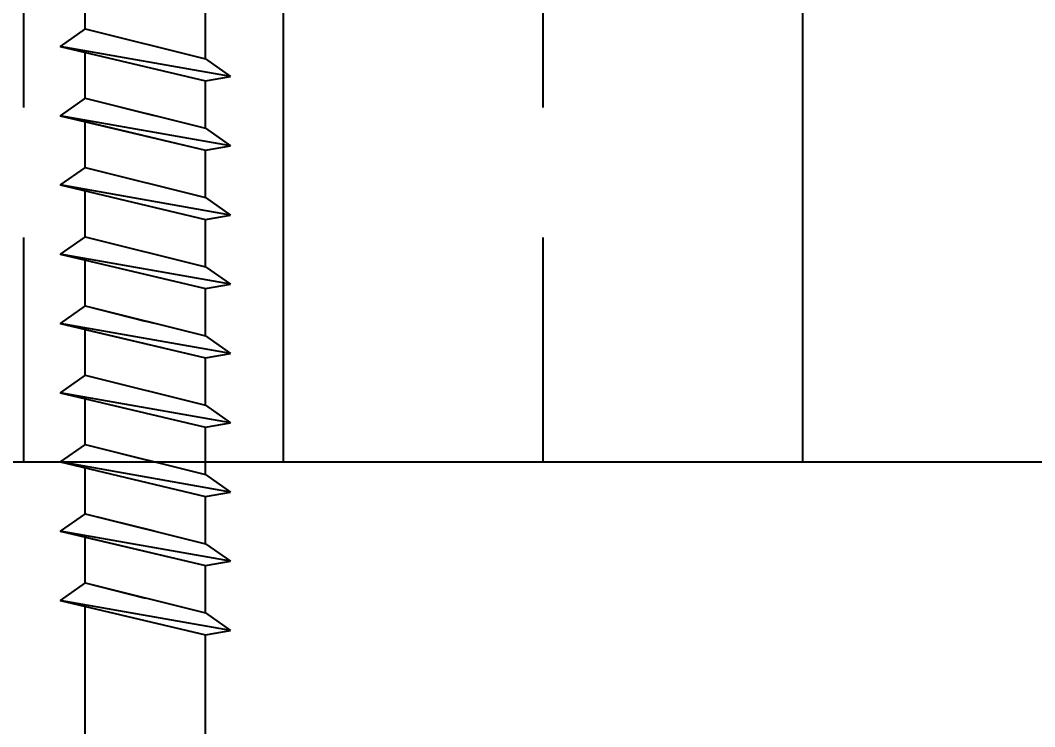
# Model space of a CAD drawing. Header units: inches. Extents: x -2661 to 42767, y -1222 to 9099.
# Drawn here: x -668.631 to -667.165, y 3475.794 to 3476.814 of the extents above; entities that cross this region are included whole.
import ezdxf
from ezdxf import colors
from ezdxf.entities.mleader import LeaderData, LeaderLine
from ezdxf.math import Vec2, Vec3

# ---------------------------------------------------------------- set-up
doc = ezdxf.new("R2010")
doc.units = ezdxf.units.IN
doc.header["$LTSCALE"] = 12
doc.header["$MEASUREMENT"] = 0
doc.layers.get('0').update_dxf_attribs({"linetype": 'CONTINUOUS'})
for name, color, linetype in [('S-ANNO-NOTE', 4, 'CONTINUOUS'), ('S-FASTENERS', 2, 'CONTINUOUS'), ('S-SIMPSON', 2, 'CONTINUOUS'), ('S-WOOD', 3, 'CONTINUOUS')]:
    doc.layers.add(name, color=color, linetype=linetype)
doc.styles.add('Arial', font='arial.ttf', dxfattribs={"width": 0.85})

# ---------------------------------------------------------------- blocks, each defined once
blk = doc.blocks.new('*U1284')
blk.add_lwpolyline([(1.5, -5.5), (0, -5.5), (0, 0), (1.5, 0)], close=True)
blk = doc.blocks.new('*U1147')
at = {"layer": 'S-WOOD'}
h = blk.add_hatch(dxfattribs=at)
h.set_pattern_fill('ANSI33', color=1, scale=3, angle=45, style=0)
h.set_pattern_definition([(90, (3.75, -8.375), (-0.75, 1e-16), []), (90, (4.125, -8), (-0.75, 1e-16), [0.375, -0.1875])])
h.paths.add_polyline_path([(5.25, -11.875), (0, -11.875), (0, 0), (5.25, 0)])
blk.add_lwpolyline([(5.25, -11.875), (0, -11.875), (0, 0), (5.25, 0)], close=True)
at = {"color": 4}
blk.add_lwpolyline([(0, 0), (5.25, 0), (5.25, -11.875), (0, -11.875)], close=True, dxfattribs=at)
blk = doc.blocks.new('SDS.25X6-f')
at = {"layer": 'S-SIMPSON'}
for p, q in [((-0.087, -0.536), (-0.087, -2.7912)), ((0.087, -0.5316), (0.087, -2.75)), ((0.087, -0.5316), (0.087, -2.75)), ((-0.087, -0.5749), (-0.087, -2.7912)), ((0.087, -2.6816), (0.087, -2.75)), ((0.087, -2.6816), (0.087, -2.75)), ((0.087, -2.6816), (0.087, -2.75)), ((0.087, -2.6816), (0.087, -2.75)), ((0.087, -2.6816), (0.087, -2.75)), ((0.087, -2.6816), (0.087, -2.75)), ((-0.087, -2.7249), (-0.087, -2.7912)), ((-0.087, -2.7249), (-0.087, -2.7912)), ((-0.087, -2.7249), (-0.087, -2.7912)), ((-0.087, -2.7249), (-0.087, -2.7912)), ((-0.087, -2.7249), (-0.087, -2.7912)), ((-0.087, -2.7249), (-0.087, -2.7912)), ((-0.087, -2.7249), (-0.087, -2.7912)), ((-0.087, -2.7249), (-0.087, -2.7912))]:
    blk.add_line(p, q, dxfattribs=at)
at = {"layer": 'S-SIMPSON', "color": 1}
for p, q in [((-0.123, -2.7997), (0.087, -2.75)), ((-0.123, -2.7997), (0.087, -2.75)), ((-0.123, -2.7997), (0.087, -2.75)), ((-0.123, -2.7997), (0.087, -2.75)), ((0.087, -2.75), (0.123, -2.7563)), ((0.087, -2.75), (0.123, -2.7563)), ((0.087, -2.75), (0.123, -2.7563)), ((0.087, -2.75), (0.123, -2.7563)), ((0.123, -2.7563), (-0.123, -2.7997)), ((0.123, -2.7563), (-0.123, -2.7997)), ((0.123, -2.7563), (-0.123, -2.7997)), ((0.123, -2.7563), (-0.123, -2.7997)), ((0.087, -2.7816), (0.123, -2.7563)), ((0.087, -2.7816), (0.123, -2.7563)), ((0.087, -2.7816), (0.123, -2.7563)), ((0.087, -2.7816), (0.123, -2.7563)), ((-0.087, -2.8249), (0.087, -2.7816)), ((-0.087, -2.8249), (0.087, -2.7816)), ((-0.087, -2.8249), (0.087, -2.7816)), ((-0.087, -2.8249), (0.087, -2.7816)), ((0.087, -2.7816), (0.087, -2.85)), ((0.087, -2.7816), (0.087, -2.85)), ((0.087, -2.7816), (0.087, -2.85)), ((0.087, -2.7816), (0.087, -2.85)), ((0.087, -2.7816), (0.087, -2.85)), ((0.087, -2.7816), (0.087, -2.85)), ((0.087, -2.7816), (0.087, -2.85)), ((0.087, -2.7816), (0.087, -2.85)), ((0.087, -2.7816), (0.087, -2.85)), ((0.087, -2.7816), (0.087, -2.85)), ((0.087, -2.7816), (0.087, -2.85)), ((0.087, -2.7816), (0.087, -2.85)), ((0.087, -2.7816), (0.087, -2.85)), ((0.087, -2.7816), (0.087, -2.85)), ((-0.087, -2.8249), (-0.123, -2.7997)), ((-0.087, -2.8249), (-0.123, -2.7997)), ((-0.087, -2.8249), (-0.123, -2.7997)), ((-0.087, -2.8249), (-0.123, -2.7997)), ((-0.087, -2.8249), (-0.123, -2.7997)), ((-0.087, -2.8249), (0, -2.8032)), ((-0.087, -2.8249), (-0.087, -2.8912)), ((-0.087, -2.8249), (-0.087, -2.8912)), ((-0.087, -2.8249), (-0.087, -2.8912)), ((-0.087, -2.8249), (-0.087, -2.8912)), ((-0.087, -2.8249), (-0.087, -2.8912)), ((-0.087, -2.8249), (-0.087, -2.8912)), ((-0.087, -2.8249), (-0.087, -2.8912)), ((-0.087, -2.8249), (-0.087, -2.8912)), ((-0.087, -2.8249), (-0.087, -2.8912)), ((-0.087, -2.8249), (-0.087, -2.8912)), ((-0.087, -2.8249), (-0.087, -2.8912)), ((-0.087, -2.8249), (-0.087, -2.8912)), ((-0.087, -2.8249), (-0.087, -2.8912)), ((-0.087, -2.8249), (-0.087, -2.8912)), ((-0.087, -2.8249), (-0.087, -2.8912)), ((-0.087, -2.8249), (-0.087, -2.8912)), ((-0.123, -2.8997), (0.087, -2.85)), ((-0.123, -2.8997), (0.087, -2.85)), ((-0.123, -2.8997), (0.087, -2.85)), ((-0.123, -2.8997), (0.087, -2.85)), ((-0.123, -2.8997), (0.087, -2.85)), ((-0.123, -2.8997), (0.087, -2.85)), ((-0.123, -2.8997), (0.087, -2.85)), ((-0.123, -2.8997), (0.087, -2.85)), ((0.123, -2.8563), (-0.123, -2.8997)), ((0.123, -2.8563), (-0.123, -2.8997)), ((0.123, -2.8563), (-0.123, -2.8997)), ((0.123, -2.8563), (-0.123, -2.8997)), ((0.123, -2.8563), (-0.123, -2.8997)), ((0.123, -2.8563), (-0.123, -2.8997)), ((0.123, -2.8563), (-0.123, -2.8997)), ((0.123, -2.8563), (-0.123, -2.8997)), ((0.123, -2.8563), (-0.123, -2.8997)), ((-0.087, -2.8912), (0.087, -2.85)), ((0.087, -2.85), (0.123, -2.8563)), ((0.087, -2.85), (0.123, -2.8563)), ((0.087, -2.85), (0.123, -2.8563)), ((0.087, -2.85), (0.123, -2.8563)), ((0.087, -2.85), (0.123, -2.8563)), ((0.087, -2.85), (0.123, -2.8563)), ((0.087, -2.85), (0.123, -2.8563)), ((0.087, -2.85), (0.123, -2.8563)), ((0.087, -2.85), (0.123, -2.8563)), ((0.087, -2.8816), (0.123, -2.8563)), ((0.087, -2.8816), (0.123, -2.8563)), ((0.087, -2.8816), (0.123, -2.8563)), ((0.087, -2.8816), (0.123, -2.8563)), ((0.087, -2.8816), (0.123, -2.8563)), ((0.087, -2.8816), (0.123, -2.8563)), ((0.087, -2.8816), (0.123, -2.8563)), ((0.087, -2.8816), (0.123, -2.8563)), ((0.087, -2.8816), (0.123, -2.8563)), ((-0.087, -2.9249), (0.087, -2.8816)), ((-0.087, -2.9249), (0.087, -2.8816)), ((-0.087, -2.9249), (0.087, -2.8816)), ((-0.087, -2.9249), (0.087, -2.8816)), ((-0.087, -2.9249), (0.087, -2.8816)), ((-0.087, -2.9249), (0.087, -2.8816)), ((-0.087, -2.9249), (0.087, -2.8816)), ((-0.087, -2.9249), (0.087, -2.8816)), ((-0.087, -2.9249), (0.087, -2.8816)), ((0.087, -2.8816), (0.087, -2.95)), ((0.087, -2.8816), (0.087, -2.95)), ((0.087, -2.8816), (0.087, -2.95)), ((0.087, -2.8816), (0.087, -2.95)), ((0.087, -2.8816), (0.087, -2.95)), ((0.087, -2.8816), (0.087, -2.95)), ((0.087, -2.8816), (0.087, -2.95)), ((0.087, -2.8816), (0.087, -2.95)), ((0.087, -2.8816), (0.087, -2.95)), ((0.087, -2.8816), (0.087, -2.95)), ((0.087, -2.8816), (0.087, -2.95)), ((0.087, -2.8816), (0.087, -2.95)), ((0.087, -2.8816), (0.087, -2.95)), ((0.087, -2.8816), (0.087, -2.95)), ((0.087, -2.8816), (0.087, -2.95)), ((0.087, -2.8816), (0.087, -2.95)), ((0.087, -2.8816), (0.087, -2.95)), ((0.087, -2.8816), (0.087, -2.95)), ((0.087, -2.8816), (0.087, -2.95)), ((0.087, -2.8816), (0.087, -2.95)), ((0.087, -2.8816), (0.087, -2.95)), ((-0.087, -2.9249), (-0.123, -2.8997)), ((-0.087, -2.9249), (-0.123, -2.8997)), ((-0.087, -2.9249), (-0.123, -2.8997)), ((-0.087, -2.9249), (-0.123, -2.8997)), ((-0.087, -2.9249), (-0.123, -2.8997)), ((-0.087, -2.9249), (-0.123, -2.8997)), ((-0.087, -2.9249), (-0.123, -2.8997)), ((-0.087, -2.9249), (-0.123, -2.8997)), ((-0.087, -2.9249), (-0.123, -2.8997)), ((-0.087, -2.9249), (-0.123, -2.8997)), ((-0.087, -2.9249), (-0.123, -2.8997)), ((-0.087, -2.9249), (-0.123, -2.8997)), ((-0.087, -2.9249), (-0.123, -2.8997)), ((-0.087, -2.9249), (0.013, -2.9)), ((-0.087, -2.9249), (0.013, -2.9)), ((-0.087, -2.9249), (0.013, -2.9)), ((-0.087, -2.9249), (0, -2.9032)), ((-0.087, -2.9249), (-0.087, -2.9912)), ((-0.087, -2.9249), (-0.087, -2.9912)), ((-0.087, -2.9249), (-0.087, -2.9912)), ((-0.087, -2.9249), (-0.087, -2.9912)), ((-0.087, -2.9249), (-0.087, -2.9912)), ((-0.087, -2.9249), (-0.087, -2.9912)), ((-0.087, -2.9249), (-0.087, -2.9912)), ((-0.087, -2.9249), (-0.087, -2.9912)), ((-0.087, -2.9249), (-0.087, -2.9912)), ((-0.087, -2.9249), (-0.087, -2.9912)), ((-0.087, -2.9249), (-0.087, -2.9912)), ((-0.087, -2.9249), (-0.087, -2.9912)), ((-0.087, -2.9249), (-0.087, -2.9912)), ((-0.087, -2.9249), (-0.087, -2.9912)), ((-0.087, -2.9249), (-0.087, -2.9912)), ((-0.087, -2.9249), (-0.087, -2.9912)), ((-0.087, -2.9249), (-0.087, -2.9912)), ((-0.087, -2.9249), (-0.087, -2.9912)), ((-0.087, -2.9249), (-0.087, -2.9912)), ((-0.087, -2.9249), (-0.087, -2.9912)), ((-0.087, -2.9249), (-0.087, -2.9912)), ((-0.123, -2.9997), (0.087, -2.95)), ((-0.123, -2.9997), (0.087, -2.95)), ((-0.123, -2.9997), (0.087, -2.95)), ((-0.123, -2.9997), (0.087, -2.95)), ((-0.123, -2.9997), (0.087, -2.95)), ((-0.123, -2.9997), (0.087, -2.95)), ((-0.123, -2.9997), (0.087, -2.95)), ((-0.123, -2.9997), (0.087, -2.95)), ((-0.123, -2.9997), (0.087, -2.95)), ((-0.123, -2.9997), (0.087, -2.95)), ((-0.123, -2.9997), (0.087, -2.95)), ((-0.123, -2.9997), (0.087, -2.95)), ((0.123, -2.9563), (-0.123, -2.9997)), ((0.123, -2.9563), (-0.123, -2.9997)), ((0.123, -2.9563), (-0.123, -2.9997)), ((0.123, -2.9563), (-0.123, -2.9997)), ((0.123, -2.9563), (-0.123, -2.9997)), ((0.123, -2.9563), (-0.123, -2.9997)), ((0.123, -2.9563), (-0.123, -2.9997)), ((0.123, -2.9563), (-0.123, -2.9997)), ((0.123, -2.9563), (-0.123, -2.9997)), ((0.123, -2.9563), (-0.123, -2.9997)), ((0.123, -2.9563), (-0.123, -2.9997)), ((0.123, -2.9563), (-0.123, -2.9997)), ((0.087, -2.95), (0.123, -2.9563)), ((0.087, -2.95), (0.123, -2.9563)), ((0.087, -2.95), (0.123, -2.9563)), ((0.087, -2.95), (0.123, -2.9563)), ((0.087, -2.95), (0.123, -2.9563)), ((0.087, -2.95), (0.123, -2.9563)), ((0.087, -2.95), (0.123, -2.9563)), ((0.087, -2.95), (0.123, -2.9563)), ((0.087, -2.95), (0.123, -2.9563)), ((0.087, -2.95), (0.123, -2.9563)), ((0.087, -2.95), (0.123, -2.9563)), ((0.087, -2.95), (0.123, -2.9563)), ((0.087, -2.9816), (0.123, -2.9563)), ((0.087, -2.9816), (0.123, -2.9563)), ((0.087, -2.9816), (0.123, -2.9563)), ((0.087, -2.9816), (0.123, -2.9563)), ((0.087, -2.9816), (0.123, -2.9563)), ((0.087, -2.9816), (0.123, -2.9563)), ((0.087, -2.9816), (0.123, -2.9563)), ((0.087, -2.9816), (0.123, -2.9563)), ((0.087, -2.9816), (0.123, -2.9563)), ((0.087, -2.9816), (0.123, -2.9563)), ((0.087, -2.9816), (0.123, -2.9563)), ((0.087, -2.9816), (0.123, -2.9563)), ((-0.087, -3.0249), (0.087, -2.9816)), ((-0.087, -3.0249), (0.087, -2.9816)), ((-0.087, -3.0249), (0.087, -2.9816)), ((-0.087, -3.0249), (0.087, -2.9816)), ((-0.087, -3.0249), (0.087, -2.9816)), ((-0.087, -3.0249), (0.087, -2.9816)), ((-0.087, -3.0249), (0.087, -2.9816)), ((-0.087, -3.0249), (0.087, -2.9816)), ((-0.087, -3.0249), (0.087, -2.9816)), ((-0.087, -3.0249), (0.087, -2.9816)), ((-0.087, -3.0249), (0.087, -2.9816)), ((-0.087, -3.0249), (0.087, -2.9816)), ((0.087, -2.9816), (0.087, -3.05)), ((0.087, -2.9816), (0.087, -3.05)), ((0.087, -2.9816), (0.087, -3.05)), ((0.087, -2.9816), (0.087, -3.05)), ((0.087, -2.9816), (0.087, -3.05)), ((0.087, -2.9816), (0.087, -3.05)), ((0.087, -2.9816), (0.087, -3.05)), ((0.087, -2.9816), (0.087, -3.05)), ((0.087, -2.9816), (0.087, -3.05)), ((0.087, -2.9816), (0.087, -3.05)), ((0.087, -2.9816), (0.087, -3.05)), ((0.087, -2.9816), (0.087, -3.05)), ((0.087, -2.9816), (0.087, -3.05)), ((0.087, -2.9816), (0.087, -3.05)), ((0.087, -2.9816), (0.087, -3.05)), ((0.087, -2.9816), (0.087, -3.05)), ((0.087, -2.9816), (0.087, -3.05)), ((0.087, -2.9816), (0.087, -3.05)), ((0.087, -2.9816), (0.087, -3.05)), ((0.087, -2.9816), (0.087, -3.05)), ((0.087, -2.9816), (0.087, -3.05)), ((0.087, -2.9816), (0.087, -3.05)), ((0.087, -2.9816), (0.087, -3.05)), ((0.087, -2.9816), (0.087, -3.05)), ((0.087, -2.9816), (0.087, -3.05)), ((-0.087, -3.0249), (-0.123, -2.9997)), ((-0.087, -3.0249), (-0.123, -2.9997)), ((-0.087, -3.0249), (-0.123, -2.9997)), ((-0.087, -3.0249), (-0.123, -2.9997)), ((-0.087, -3.0249), (-0.123, -2.9997)), ((-0.087, -3.0249), (-0.123, -2.9997)), ((-0.087, -3.0249), (-0.123, -2.9997)), ((-0.087, -3.0249), (-0.123, -2.9997)), ((-0.087, -3.0249), (-0.123, -2.9997)), ((-0.087, -3.0249), (-0.123, -2.9997)), ((-0.087, -3.0249), (-0.123, -2.9997)), ((-0.087, -3.0249), (-0.123, -2.9997)), ((-0.087, -3.0249), (-0.123, -2.9997)), ((-0.087, -3.0249), (-0.123, -2.9997)), ((-0.087, -3.0249), (-0.123, -2.9997)), ((-0.087, -3.0249), (0.013, -3)), ((-0.087, -3.0249), (0.013, -3)), ((-0.087, -3.0249), (0.013, -3)), ((-0.087, -3.0249), (-0.087, -3.0912)), ((-0.087, -3.0249), (-0.087, -3.0912)), ((-0.087, -3.0249), (-0.087, -3.0912)), ((-0.087, -3.0249), (-0.087, -3.0912)), ((-0.087, -3.0249), (-0.087, -3.0912)), ((-0.087, -3.0249), (-0.087, -3.0912)), ((-0.087, -3.0249), (-0.087, -3.0912)), ((-0.087, -3.0249), (-0.087, -3.0912)), ((-0.087, -3.0249), (-0.087, -3.0912)), ((-0.087, -3.0249), (-0.087, -3.0912)), ((-0.087, -3.0249), (-0.087, -3.0912)), ((-0.087, -3.0249), (-0.087, -3.0912)), ((-0.087, -3.0249), (-0.087, -3.0912)), ((-0.087, -3.0249), (-0.087, -3.0912)), ((-0.087, -3.0249), (-0.087, -3.0912)), ((-0.087, -3.0249), (-0.087, -3.0912)), ((-0.087, -3.0249), (-0.087, -3.0912)), ((-0.087, -3.0249), (-0.087, -3.0912)), ((-0.087, -3.0249), (-0.087, -3.0912)), ((-0.087, -3.0249), (-0.087, -3.0912)), ((-0.087, -3.0249), (-0.087, -3.0912)), ((-0.087, -3.0249), (-0.087, -3.0912)), ((-0.087, -3.0249), (-0.087, -3.0912)), ((-0.087, -3.0249), (-0.087, -3.0912)), ((-0.087, -3.0249), (-0.087, -3.0912)), ((-0.123, -3.0997), (0.087, -3.05)), ((-0.123, -3.0997), (0.087, -3.05)), ((-0.123, -3.0997), (0.087, -3.05)), ((-0.123, -3.0997), (0.087, -3.05)), ((-0.123, -3.0997), (0.087, -3.05)), ((-0.123, -3.0997), (0.087, -3.05)), ((-0.123, -3.0997), (0.087, -3.05)), ((-0.123, -3.0997), (0.087, -3.05)), ((-0.123, -3.0997), (0.087, -3.05)), ((-0.123, -3.0997), (0.087, -3.05)), ((-0.123, -3.0997), (0.087, -3.05)), ((-0.123, -3.0997), (0.087, -3.05)), ((-0.123, -3.0997), (0.087, -3.05)), ((-0.123, -3.0997), (0.087, -3.05)), ((-0.123, -3.0997), (0.087, -3.05)), ((-0.123, -3.0997), (0.087, -3.05)), ((-0.123, -3.0997), (0.087, -3.05)), ((-0.123, -3.0997), (0.087, -3.05)), ((-0.123, -3.0997), (0.087, -3.05)), ((0.123, -3.0563), (-0.123, -3.0997)), ((0.123, -3.0563), (-0.123, -3.0997)), ((0.123, -3.0563), (-0.123, -3.0997)), ((0.123, -3.0563), (-0.123, -3.0997)), ((0.123, -3.0563), (-0.123, -3.0997)), ((0.123, -3.0563), (-0.123, -3.0997)), ((0.123, -3.0563), (-0.123, -3.0997)), ((0.123, -3.0563), (-0.123, -3.0997)), ((0.123, -3.0563), (-0.123, -3.0997)), ((0.123, -3.0563), (-0.123, -3.0997)), ((0.123, -3.0563), (-0.123, -3.0997)), ((0.123, -3.0563), (-0.123, -3.0997)), ((0.123, -3.0563), (-0.123, -3.0997)), ((0.123, -3.0563), (-0.123, -3.0997)), ((0.123, -3.0563), (-0.123, -3.0997)), ((0.123, -3.0563), (-0.123, -3.0997)), ((0.123, -3.0563), (-0.123, -3.0997)), ((0.123, -3.0563), (-0.123, -3.0997)), ((0.123, -3.0563), (-0.123, -3.0997)), ((0.087, -3.05), (0.123, -3.0563)), ((0.087, -3.05), (0.123, -3.0563)), ((0.087, -3.05), (0.123, -3.0563)), ((0.087, -3.05), (0.123, -3.0563)), ((0.087, -3.05), (0.123, -3.0563)), ((0.087, -3.05), (0.123, -3.0563)), ((0.087, -3.05), (0.123, -3.0563)), ((0.087, -3.05), (0.123, -3.0563)), ((0.087, -3.05), (0.123, -3.0563)), ((0.087, -3.05), (0.123, -3.0563)), ((0.087, -3.05), (0.123, -3.0563)), ((0.087, -3.05), (0.123, -3.0563)), ((0.087, -3.05), (0.123, -3.0563)), ((0.087, -3.05), (0.123, -3.0563)), ((0.087, -3.05), (0.123, -3.0563)), ((0.087, -3.05), (0.123, -3.0563)), ((0.087, -3.05), (0.123, -3.0563)), ((0.087, -3.05), (0.123, -3.0563)), ((0.087, -3.05), (0.123, -3.0563)), ((0.087, -3.0816), (0.123, -3.0563)), ((0.087, -3.0816), (0.123, -3.0563)), ((0.087, -3.0816), (0.123, -3.0563)), ((0.087, -3.0816), (0.123, -3.0563)), ((0.087, -3.0816), (0.123, -3.0563)), ((0.087, -3.0816), (0.123, -3.0563)), ((0.087, -3.0816), (0.123, -3.0563)), ((0.087, -3.0816), (0.123, -3.0563)), ((0.087, -3.0816), (0.123, -3.0563)), ((0.087, -3.0816), (0.123, -3.0563)), ((0.087, -3.0816), (0.123, -3.0563)), ((0.087, -3.0816), (0.123, -3.0563)), ((0.087, -3.0816), (0.123, -3.0563)), ((0.087, -3.0816), (0.123, -3.0563)), ((0.087, -3.0816), (0.123, -3.0563)), ((0.087, -3.0816), (0.123, -3.0563)), ((0.087, -3.0816), (0.123, -3.0563)), ((0.087, -3.0816), (0.123, -3.0563)), ((0.087, -3.0816), (0.123, -3.0563)), ((-0.087, -3.1249), (0.087, -3.0816)), ((-0.087, -3.1249), (0.087, -3.0816)), ((-0.087, -3.1249), (0.087, -3.0816)), ((-0.087, -3.1249), (0.087, -3.0816)), ((-0.087, -3.1249), (0.087, -3.0816)), ((-0.087, -3.1249), (0.087, -3.0816)), ((-0.087, -3.1249), (0.087, -3.0816)), ((-0.087, -3.1249), (0.087, -3.0816)), ((-0.087, -3.1249), (0.087, -3.0816)), ((-0.087, -3.1249), (0.087, -3.0816)), ((-0.087, -3.1249), (0.087, -3.0816)), ((-0.087, -3.1249), (0.087, -3.0816)), ((-0.087, -3.1249), (0.087, -3.0816)), ((-0.087, -3.1249), (0.087, -3.0816)), ((-0.087, -3.1249), (0.087, -3.0816)), ((-0.087, -3.1249), (0.087, -3.0816)), ((-0.087, -3.1249), (0.087, -3.0816)), ((-0.087, -3.1249), (0.087, -3.0816)), ((-0.087, -3.1249), (0.087, -3.0816)), ((0.087, -3.0816), (0.087, -3.15)), ((0.087, -3.0816), (0.087, -3.15)), ((0.087, -3.0816), (0.087, -3.15)), ((0.087, -3.0816), (0.087, -3.15)), ((0.087, -3.0816), (0.087, -3.15)), ((0.087, -3.0816), (0.087, -3.15)), ((0.087, -3.0816), (0.087, -3.15)), ((0.087, -3.0816), (0.087, -3.15)), ((0.087, -3.0816), (0.087, -3.15)), ((0.087, -3.0816), (0.087, -3.15)), ((0.087, -3.0816), (0.087, -3.15)), ((0.087, -3.0816), (0.087, -3.15)), ((-0.087, -3.1249), (-0.123, -3.0997)), ((-0.087, -3.1249), (-0.123, -3.0997)), ((-0.087, -3.1249), (-0.123, -3.0997)), ((-0.087, -3.1249), (-0.123, -3.0997)), ((-0.087, -3.1249), (-0.123, -3.0997)), ((-0.087, -3.1249), (-0.123, -3.0997)), ((-0.087, -3.1249), (-0.123, -3.0997)), ((-0.087, -3.1249), (-0.123, -3.0997)), ((-0.087, -3.1249), (-0.123, -3.0997)), ((-0.087, -3.1249), (-0.123, -3.0997)), ((-0.087, -3.1249), (-0.123, -3.0997)), ((-0.087, -3.1249), (-0.123, -3.0997)), ((-0.087, -3.1249), (-0.123, -3.0997)), ((-0.087, -3.1249), (-0.123, -3.0997)), ((-0.087, -3.1249), (-0.123, -3.0997)), ((-0.087, -3.1249), (-0.123, -3.0997)), ((-0.087, -3.1249), (-0.123, -3.0997)), ((-0.087, -3.1249), (-0.123, -3.0997)), ((-0.087, -3.1249), (-0.123, -3.0997)), ((-0.087, -3.1249), (-0.123, -3.0997)), ((-0.087, -3.1249), (-0.123, -3.0997)), ((-0.087, -3.1249), (-0.123, -3.0997)), ((-0.087, -3.1249), (-0.123, -3.0997)), ((-0.087, -3.1249), (0, -3.1032)), ((-0.087, -3.1249), (0, -3.1032)), ((-0.087, -3.1249), (0, -3.1032)), ((-0.087, -3.1249), (0, -3.1032)), ((-0.087, -3.1249), (-0.087, -3.1912)), ((-0.087, -3.1249), (-0.087, -3.1912)), ((-0.087, -3.1249), (-0.087, -3.1912)), ((-0.087, -3.1249), (-0.087, -3.1912)), ((-0.087, -3.1249), (-0.087, -3.1912)), ((-0.087, -3.1249), (-0.087, -3.1912)), ((-0.087, -3.1249), (-0.087, -3.1912)), ((-0.087, -3.1249), (-0.087, -3.1912)), ((-0.087, -3.1249), (-0.087, -3.1912)), ((-0.087, -3.1249), (-0.087, -3.1912)), ((-0.087, -3.1249), (-0.087, -3.1912)), ((-0.087, -3.1249), (-0.087, -3.1912)), ((-0.087, -3.1249), (-0.087, -3.1912)), ((-0.087, -3.1249), (-0.087, -3.1912)), ((-0.123, -3.1997), (0.087, -3.15)), ((-0.123, -3.1997), (0.087, -3.15)), ((-0.123, -3.1997), (0.087, -3.15)), ((-0.123, -3.1997), (0.087, -3.15)), ((-0.123, -3.1997), (0.087, -3.15)), ((-0.123, -3.1997), (0.087, -3.15)), ((-0.123, -3.1997), (0.087, -3.15)), ((-0.123, -3.1997), (0.087, -3.15)), ((-0.087, -3.1912), (0.087, -3.15)), ((0.087, -3.15), (0.123, -3.1563)), ((0.087, -3.15), (0.123, -3.1563)), ((0.087, -3.15), (0.123, -3.1563)), ((0.087, -3.15), (0.123, -3.1563)), ((0.087, -3.15), (0.123, -3.1563)), ((0.087, -3.15), (0.123, -3.1563)), ((0.087, -3.15), (0.123, -3.1563)), ((0.087, -3.15), (0.123, -3.1563)), ((0.087, -3.15), (0.123, -3.1563)), ((0.123, -3.1563), (-0.123, -3.1997)), ((0.123, -3.1563), (-0.123, -3.1997)), ((0.123, -3.1563), (-0.123, -3.1997)), ((0.123, -3.1563), (-0.123, -3.1997)), ((0.123, -3.1563), (-0.123, -3.1997)), ((0.123, -3.1563), (-0.123, -3.1997)), ((0.123, -3.1563), (-0.123, -3.1997)), ((0.123, -3.1563), (-0.123, -3.1997)), ((0.123, -3.1563), (-0.123, -3.1997)), ((0.087, -3.1816), (0.123, -3.1563)), ((0.087, -3.1816), (0.123, -3.1563)), ((0.087, -3.1816), (0.123, -3.1563)), ((0.087, -3.1816), (0.123, -3.1563)), ((0.087, -3.1816), (0.123, -3.1563)), ((0.087, -3.1816), (0.123, -3.1563)), ((0.087, -3.1816), (0.123, -3.1563)), ((0.087, -3.1816), (0.123, -3.1563)), ((0.087, -3.1816), (0.123, -3.1563)), ((-0.087, -3.2249), (0.087, -3.1816)), ((-0.087, -3.2249), (0.087, -3.1816)), ((-0.087, -3.2249), (0.087, -3.1816)), ((-0.087, -3.2249), (0.087, -3.1816)), ((-0.087, -3.2249), (0.087, -3.1816)), ((-0.087, -3.2249), (0.087, -3.1816)), ((-0.087, -3.2249), (0.087, -3.1816)), ((-0.087, -3.2249), (0.087, -3.1816)), ((-0.087, -3.2249), (0.087, -3.1816)), ((0.087, -3.1816), (0.087, -3.25)), ((0.087, -3.1816), (0.087, -3.25)), ((0.087, -3.1816), (0.087, -3.25)), ((0.087, -3.1816), (0.087, -3.25)), ((0.087, -3.1816), (0.087, -3.25)), ((0.087, -3.1816), (0.087, -3.25)), ((0.087, -3.1816), (0.087, -3.25)), ((0.087, -3.1816), (0.087, -3.25)), ((0.087, -3.1816), (0.087, -3.25)), ((0.087, -3.1816), (0.087, -3.25)), ((0.087, -3.1816), (0.087, -3.25)), ((0.087, -3.1816), (0.087, -3.25)), ((0.087, -3.1816), (0.087, -3.25)), ((0.087, -3.1816), (0.087, -3.25)), ((0.087, -3.1816), (0.087, -3.25)), ((0.087, -3.1816), (0.087, -3.25)), ((0.087, -3.1816), (0.087, -3.25)), ((-0.087, -3.2249), (-0.123, -3.1997)), ((-0.087, -3.2249), (-0.123, -3.1997)), ((-0.087, -3.2249), (-0.123, -3.1997)), ((-0.087, -3.2249), (-0.123, -3.1997)), ((-0.087, -3.2249), (-0.123, -3.1997)), ((-0.087, -3.2249), (-0.123, -3.1997)), ((-0.087, -3.2249), (-0.123, -3.1997)), ((-0.087, -3.2249), (-0.123, -3.1997)), ((-0.087, -3.2249), (-0.123, -3.1997)), ((-0.087, -3.2249), (-0.123, -3.1997)), ((-0.087, -3.2249), (-0.123, -3.1997)), ((-0.087, -3.2249), (-0.123, -3.1997)), ((-0.087, -3.2249), (-0.123, -3.1997)), ((-0.087, -3.2249), (0.013, -3.2)), ((-0.087, -3.2249), (0.013, -3.2)), ((-0.087, -3.2249), (0.013, -3.2)), ((-0.087, -3.2249), (0, -3.2032)), ((-0.087, -3.2249), (-0.087, -3.2912)), ((-0.087, -3.2249), (-0.087, -3.2912)), ((-0.087, -3.2249), (-0.087, -3.2912)), ((-0.087, -3.2249), (-0.087, -3.2912)), ((-0.087, -3.2249), (-0.087, -3.2912)), ((-0.087, -3.2249), (-0.087, -3.2912)), ((-0.087, -3.2249), (-0.087, -3.2912)), ((-0.087, -3.2249), (-0.087, -3.2912)), ((-0.087, -3.2249), (-0.087, -3.2912)), ((-0.087, -3.2249), (-0.087, -3.2912)), ((-0.087, -3.2249), (-0.087, -3.2912)), ((-0.087, -3.2249), (-0.087, -3.2912)), ((-0.087, -3.2249), (-0.087, -3.2912)), ((-0.087, -3.2249), (-0.087, -3.2912)), ((-0.087, -3.2249), (-0.087, -3.2912)), ((-0.087, -3.2249), (-0.087, -3.2912)), ((-0.123, -3.2997), (0.087, -3.25)), ((-0.123, -3.2997), (0.087, -3.25)), ((-0.123, -3.2997), (0.087, -3.25)), ((-0.123, -3.2997), (0.087, -3.25)), ((-0.123, -3.2997), (0.087, -3.25)), ((-0.123, -3.2997), (0.087, -3.25)), ((-0.123, -3.2997), (0.087, -3.25)), ((-0.123, -3.2997), (0.087, -3.25)), ((-0.123, -3.2997), (0.087, -3.25)), ((-0.123, -3.2997), (0.087, -3.25)), ((-0.123, -3.2997), (0.087, -3.25)), ((-0.123, -3.2997), (0.087, -3.25)), ((0.087, -3.25), (0.123, -3.2563)), ((0.087, -3.25), (0.123, -3.2563)), ((0.087, -3.25), (0.123, -3.2563)), ((0.087, -3.25), (0.123, -3.2563)), ((0.087, -3.25), (0.123, -3.2563)), ((0.087, -3.25), (0.123, -3.2563)), ((0.087, -3.25), (0.123, -3.2563)), ((0.087, -3.25), (0.123, -3.2563)), ((0.087, -3.25), (0.123, -3.2563)), ((0.087, -3.25), (0.123, -3.2563)), ((0.087, -3.25), (0.123, -3.2563)), ((0.087, -3.25), (0.123, -3.2563)), ((0.123, -3.2563), (-0.123, -3.2997)), ((0.123, -3.2563), (-0.123, -3.2997)), ((0.123, -3.2563), (-0.123, -3.2997)), ((0.123, -3.2563), (-0.123, -3.2997)), ((0.123, -3.2563), (-0.123, -3.2997)), ((0.123, -3.2563), (-0.123, -3.2997)), ((0.123, -3.2563), (-0.123, -3.2997)), ((0.123, -3.2563), (-0.123, -3.2997)), ((0.123, -3.2563), (-0.123, -3.2997)), ((0.123, -3.2563), (-0.123, -3.2997)), ((0.123, -3.2563), (-0.123, -3.2997)), ((0.123, -3.2563), (-0.123, -3.2997)), ((0.087, -3.2816), (0.123, -3.2563)), ((0.087, -3.2816), (0.123, -3.2563)), ((0.087, -3.2816), (0.123, -3.2563)), ((0.087, -3.2816), (0.123, -3.2563)), ((0.087, -3.2816), (0.123, -3.2563)), ((0.087, -3.2816), (0.123, -3.2563)), ((0.087, -3.2816), (0.123, -3.2563)), ((0.087, -3.2816), (0.123, -3.2563)), ((0.087, -3.2816), (0.123, -3.2563)), ((0.087, -3.2816), (0.123, -3.2563)), ((0.087, -3.2816), (0.123, -3.2563)), ((0.087, -3.2816), (0.123, -3.2563)), ((-0.087, -3.3249), (0.087, -3.2816)), ((-0.087, -3.3249), (0.087, -3.2816)), ((-0.087, -3.3249), (0.087, -3.2816)), ((-0.087, -3.3249), (0.087, -3.2816)), ((-0.087, -3.3249), (0.087, -3.2816)), ((-0.087, -3.3249), (0.087, -3.2816)), ((-0.087, -3.3249), (0.087, -3.2816)), ((-0.087, -3.3249), (0.087, -3.2816)), ((-0.087, -3.3249), (0.087, -3.2816)), ((-0.087, -3.3249), (0.087, -3.2816)), ((-0.087, -3.3249), (0.087, -3.2816)), ((-0.087, -3.3249), (0.087, -3.2816)), ((0.087, -3.2816), (0.087, -3.35)), ((0.087, -3.2816), (0.087, -3.35)), ((0.087, -3.2816), (0.087, -3.35)), ((0.087, -3.2816), (0.087, -3.35)), ((0.087, -3.2816), (0.087, -3.35)), ((0.087, -3.2816), (0.087, -3.35)), ((0.087, -3.2816), (0.087, -3.35)), ((0.087, -3.2816), (0.087, -3.35)), ((0.087, -3.2816), (0.087, -3.35)), ((0.087, -3.2816), (0.087, -3.35)), ((0.087, -3.2816), (0.087, -3.35)), ((0.087, -3.2816), (0.087, -3.35)), ((0.087, -3.2816), (0.087, -3.35)), ((0.087, -3.2816), (0.087, -3.35)), ((0.087, -3.2816), (0.087, -3.35)), ((0.087, -3.2816), (0.087, -3.35)), ((0.087, -3.2816), (0.087, -3.35)), ((-0.087, -3.3249), (-0.123, -3.2997)), ((-0.087, -3.3249), (-0.123, -3.2997)), ((-0.087, -3.3249), (-0.123, -3.2997)), ((-0.087, -3.3249), (-0.123, -3.2997)), ((-0.087, -3.3249), (-0.123, -3.2997)), ((-0.087, -3.3249), (-0.123, -3.2997)), ((-0.087, -3.3249), (-0.123, -3.2997)), ((-0.087, -3.3249), (-0.123, -3.2997)), ((-0.087, -3.3249), (-0.123, -3.2997)), ((-0.087, -3.3249), (-0.123, -3.2997)), ((-0.087, -3.3249), (-0.123, -3.2997)), ((-0.087, -3.3249), (-0.123, -3.2997)), ((-0.087, -3.3249), (-0.087, -3.3912)), ((-0.087, -3.3249), (-0.087, -3.3912)), ((-0.087, -3.3249), (-0.087, -3.3912)), ((-0.087, -3.3249), (-0.087, -3.3912)), ((-0.087, -3.3249), (-0.087, -3.3912)), ((-0.087, -3.3249), (-0.087, -3.3912)), ((-0.087, -3.3249), (-0.087, -3.3912)), ((-0.087, -3.3249), (-0.087, -3.3912)), ((-0.087, -3.3249), (-0.087, -3.3912)), ((-0.087, -3.3249), (-0.087, -3.3912)), ((-0.087, -3.3249), (-0.087, -3.3912)), ((-0.087, -3.3249), (-0.087, -3.3912)), ((-0.087, -3.3249), (-0.087, -3.3912)), ((-0.087, -3.3249), (-0.087, -3.3912)), ((-0.087, -3.3249), (-0.087, -3.3912)), ((-0.087, -3.3249), (-0.087, -3.3912)), ((-0.087, -3.3249), (-0.087, -3.3912)), ((-0.123, -3.3997), (0.087, -3.35)), ((-0.123, -3.3997), (0.087, -3.35)), ((-0.123, -3.3997), (0.087, -3.35)), ((-0.123, -3.3997), (0.087, -3.35)), ((-0.123, -3.3997), (0.087, -3.35)), ((-0.123, -3.3997), (0.087, -3.35)), ((-0.123, -3.3997), (0.087, -3.35)), ((-0.123, -3.3997), (0.087, -3.35)), ((-0.123, -3.3997), (0.087, -3.35)), ((-0.123, -3.3997), (0.087, -3.35)), ((-0.123, -3.3997), (0.087, -3.35)), ((-0.123, -3.3997), (0.087, -3.35)), ((-0.123, -3.3997), (0.087, -3.35)), ((-0.123, -3.3997), (0.087, -3.35)), ((-0.123, -3.3997), (0.087, -3.35)), ((0.087, -3.35), (0.123, -3.3563)), ((0.087, -3.35), (0.123, -3.3563)), ((0.087, -3.35), (0.123, -3.3563)), ((0.087, -3.35), (0.123, -3.3563)), ((0.087, -3.35), (0.123, -3.3563)), ((0.087, -3.35), (0.123, -3.3563)), ((0.087, -3.35), (0.123, -3.3563)), ((0.087, -3.35), (0.123, -3.3563)), ((0.087, -3.35), (0.123, -3.3563)), ((0.087, -3.35), (0.123, -3.3563)), ((0.087, -3.35), (0.123, -3.3563)), ((0.087, -3.35), (0.123, -3.3563)), ((0.087, -3.35), (0.123, -3.3563)), ((0.087, -3.35), (0.123, -3.3563)), ((0.087, -3.35), (0.123, -3.3563)), ((0.123, -3.3563), (-0.123, -3.3997)), ((0.123, -3.3563), (-0.123, -3.3997)), ((0.123, -3.3563), (-0.123, -3.3997)), ((0.123, -3.3563), (-0.123, -3.3997)), ((0.123, -3.3563), (-0.123, -3.3997)), ((0.123, -3.3563), (-0.123, -3.3997)), ((0.123, -3.3563), (-0.123, -3.3997)), ((0.123, -3.3563), (-0.123, -3.3997)), ((0.123, -3.3563), (-0.123, -3.3997)), ((0.123, -3.3563), (-0.123, -3.3997)), ((0.123, -3.3563), (-0.123, -3.3997)), ((0.123, -3.3563), (-0.123, -3.3997)), ((0.123, -3.3563), (-0.123, -3.3997)), ((0.123, -3.3563), (-0.123, -3.3997)), ((0.123, -3.3563), (-0.123, -3.3997)), ((0.087, -3.3816), (0.123, -3.3563)), ((0.087, -3.3816), (0.123, -3.3563)), ((0.087, -3.3816), (0.123, -3.3563)), ((0.087, -3.3816), (0.123, -3.3563)), ((0.087, -3.3816), (0.123, -3.3563)), ((0.087, -3.3816), (0.123, -3.3563)), ((0.087, -3.3816), (0.123, -3.3563)), ((0.087, -3.3816), (0.123, -3.3563)), ((0.087, -3.3816), (0.123, -3.3563)), ((0.087, -3.3816), (0.123, -3.3563)), ((0.087, -3.3816), (0.123, -3.3563)), ((0.087, -3.3816), (0.123, -3.3563)), ((0.087, -3.3816), (0.123, -3.3563)), ((0.087, -3.3816), (0.123, -3.3563)), ((0.087, -3.3816), (0.123, -3.3563)), ((-0.087, -3.4249), (0.087, -3.3816)), ((-0.087, -3.4249), (0.087, -3.3816)), ((-0.087, -3.4249), (0.087, -3.3816)), ((-0.087, -3.4249), (0.087, -3.3816)), ((-0.087, -3.4249), (0.087, -3.3816)), ((-0.087, -3.4249), (0.087, -3.3816)), ((-0.087, -3.4249), (0.087, -3.3816)), ((-0.087, -3.4249), (0.087, -3.3816)), ((-0.087, -3.4249), (0.087, -3.3816)), ((-0.087, -3.4249), (0.087, -3.3816)), ((-0.087, -3.4249), (0.087, -3.3816)), ((-0.087, -3.4249), (0.087, -3.3816)), ((-0.087, -3.4249), (0.087, -3.3816)), ((-0.087, -3.4249), (0.087, -3.3816)), ((-0.087, -3.4249), (0.087, -3.3816)), ((0.087, -3.3816), (0.087, -3.45)), ((0.087, -3.3816), (0.087, -3.45)), ((0.087, -3.3816), (0.087, -3.45)), ((0.087, -3.3816), (0.087, -3.45)), ((0.087, -3.3816), (0.087, -3.45)), ((0.087, -3.3816), (0.087, -3.45)), ((0.087, -3.3816), (0.087, -3.45)), ((0.087, -3.3816), (0.087, -3.45)), ((0.087, -3.3816), (0.087, -3.45)), ((0.087, -3.3816), (0.087, -3.45)), ((0.087, -3.3816), (0.087, -3.45)), ((0.087, -3.3816), (0.087, -3.45)), ((0.087, -3.3816), (0.087, -3.45)), ((0.087, -3.3816), (0.087, -3.45)), ((0.087, -3.3816), (0.087, -3.45)), ((0.087, -3.3816), (0.087, -3.45)), ((0.087, -3.3816), (0.087, -3.45)), ((0.087, -3.3816), (0.087, -3.45)), ((-0.087, -3.4249), (-0.123, -3.3997)), ((-0.087, -3.4249), (-0.123, -3.3997)), ((-0.087, -3.4249), (-0.123, -3.3997)), ((-0.087, -3.4249), (-0.123, -3.3997)), ((-0.087, -3.4249), (-0.123, -3.3997)), ((-0.087, -3.4249), (-0.123, -3.3997)), ((-0.087, -3.4249), (-0.123, -3.3997)), ((-0.087, -3.4249), (-0.123, -3.3997)), ((-0.087, -3.4249), (-0.123, -3.3997)), ((-0.087, -3.4249), (-0.123, -3.3997)), ((-0.087, -3.4249), (-0.123, -3.3997)), ((-0.087, -3.4249), (-0.123, -3.3997)), ((-0.087, -3.4249), (-0.123, -3.3997)), ((-0.087, -3.4249), (-0.123, -3.3997)), ((-0.087, -3.4249), (-0.123, -3.3997)), ((-0.087, -3.4249), (-0.123, -3.3997)), ((-0.087, -3.4249), (-0.123, -3.3997)), ((-0.087, -3.4249), (-0.123, -3.3997)), ((-0.087, -3.4249), (0, -3.4032)), ((-0.087, -3.4249), (0, -3.4032)), ((-0.087, -3.4249), (0, -3.4032)), ((-0.087, -3.4249), (-0.087, -3.4912)), ((-0.087, -3.4249), (-0.087, -3.4912)), ((-0.087, -3.4249), (-0.087, -3.4912)), ((-0.087, -3.4249), (-0.087, -3.4912)), ((-0.087, -3.4249), (-0.087, -3.4912)), ((-0.087, -3.4249), (-0.087, -3.4912)), ((-0.087, -3.4249), (-0.087, -3.4912)), ((-0.087, -3.4249), (-0.087, -3.4912)), ((-0.087, -3.4249), (-0.087, -3.4912)), ((-0.087, -3.4249), (-0.087, -3.4912)), ((-0.087, -3.4249), (-0.087, -3.4912)), ((-0.087, -3.4249), (-0.087, -3.4912)), ((-0.123, -3.4997), (0.087, -3.45)), ((-0.123, -3.4997), (0.087, -3.45)), ((-0.123, -3.4997), (0.087, -3.45)), ((-0.123, -3.4997), (0.087, -3.45)), ((-0.123, -3.4997), (0.087, -3.45)), ((-0.123, -3.4997), (0.087, -3.45)), ((-0.123, -3.4997), (0.087, -3.45)), ((-0.123, -3.4997), (0.087, -3.45)), ((0.123, -3.4563), (-0.123, -3.4997)), ((0.123, -3.4563), (-0.123, -3.4997)), ((0.123, -3.4563), (-0.123, -3.4997)), ((0.123, -3.4563), (-0.123, -3.4997)), ((0.123, -3.4563), (-0.123, -3.4997)), ((0.123, -3.4563), (-0.123, -3.4997)), ((0.123, -3.4563), (-0.123, -3.4997)), ((0.123, -3.4563), (-0.123, -3.4997)), ((0.123, -3.4563), (-0.123, -3.4997)), ((-0.087, -3.4912), (0.087, -3.45)), ((0.087, -3.45), (0.123, -3.4563)), ((0.087, -3.45), (0.123, -3.4563)), ((0.087, -3.45), (0.123, -3.4563)), ((0.087, -3.45), (0.123, -3.4563)), ((0.087, -3.45), (0.123, -3.4563)), ((0.087, -3.45), (0.123, -3.4563)), ((0.087, -3.45), (0.123, -3.4563)), ((0.087, -3.45), (0.123, -3.4563)), ((0.087, -3.45), (0.123, -3.4563)), ((0.087, -3.4816), (0.123, -3.4563)), ((0.087, -3.4816), (0.123, -3.4563)), ((0.087, -3.4816), (0.123, -3.4563)), ((0.087, -3.4816), (0.123, -3.4563)), ((0.087, -3.4816), (0.123, -3.4563)), ((0.087, -3.4816), (0.123, -3.4563)), ((0.087, -3.4816), (0.123, -3.4563)), ((0.087, -3.4816), (0.123, -3.4563)), ((0.087, -3.4816), (0.123, -3.4563)), ((-0.087, -3.5249), (0.087, -3.4816)), ((-0.087, -3.5249), (0.087, -3.4816)), ((-0.087, -3.5249), (0.087, -3.4816)), ((-0.087, -3.5249), (0.087, -3.4816)), ((-0.087, -3.5249), (0.087, -3.4816)), ((-0.087, -3.5249), (0.087, -3.4816)), ((-0.087, -3.5249), (0.087, -3.4816)), ((-0.087, -3.5249), (0.087, -3.4816)), ((-0.087, -3.5249), (0.087, -3.4816)), ((0.087, -3.4816), (0.087, -3.55)), ((0.087, -3.4816), (0.087, -3.55)), ((0.087, -3.4816), (0.087, -3.55)), ((0.087, -3.4816), (0.087, -3.55)), ((0.087, -3.4816), (0.087, -3.55)), ((0.087, -3.4816), (0.087, -3.55)), ((0.087, -3.4816), (0.087, -3.55)), ((0.087, -3.4816), (0.087, -3.55)), ((0.087, -3.4816), (0.087, -3.55)), ((0.087, -3.4816), (0.087, -3.55)), ((0.087, -3.4816), (0.087, -3.55)), ((0.087, -3.4816), (0.087, -3.55)), ((0.087, -3.4816), (0.087, -3.55)), ((-0.087, -3.5249), (-0.123, -3.4997)), ((-0.087, -3.5249), (-0.123, -3.4997)), ((-0.087, -3.5249), (-0.123, -3.4997)), ((-0.087, -3.5249), (-0.123, -3.4997)), ((-0.087, -3.5249), (-0.123, -3.4997)), ((-0.087, -3.5249), (-0.123, -3.4997)), ((-0.087, -3.5249), (-0.123, -3.4997)), ((-0.087, -3.5249), (-0.123, -3.4997)), ((-0.087, -3.5249), (-0.123, -3.4997)), ((-0.087, -3.5249), (-0.123, -3.4997)), ((-0.087, -3.5249), (-0.123, -3.4997)), ((-0.087, -3.5249), (-0.123, -3.4997)), ((-0.087, -3.5249), (-0.123, -3.4997)), ((-0.087, -3.5249), (0.013, -3.5)), ((-0.087, -3.5249), (0.013, -3.5)), ((-0.087, -3.5249), (0.013, -3.5)), ((-0.087, -3.5249), (0, -3.5032)), ((-0.087, -3.5249), (-0.087, -3.5912)), ((-0.087, -3.5249), (-0.087, -3.5912)), ((-0.087, -3.5249), (-0.087, -3.5912)), ((-0.087, -3.5249), (-0.087, -3.5912)), ((-0.087, -3.5249), (-0.087, -3.5912)), ((-0.087, -3.5249), (-0.087, -3.5912)), ((-0.087, -3.5249), (-0.087, -3.5912)), ((-0.087, -3.5249), (-0.087, -3.5912)), ((-0.087, -3.5249), (-0.087, -3.5912)), ((-0.087, -3.5249), (-0.087, -3.5912)), ((-0.087, -3.5249), (-0.087, -3.5912)), ((-0.123, -3.5997), (0.087, -3.55)), ((-0.123, -3.5997), (0.087, -3.55)), ((-0.123, -3.5997), (0.087, -3.55)), ((-0.123, -3.5997), (0.087, -3.55)), ((-0.123, -3.5997), (0.087, -3.55)), ((-0.123, -3.5997), (0.087, -3.55)), ((-0.123, -3.5997), (0.087, -3.55)), ((-0.123, -3.5997), (0.087, -3.55)), ((-0.123, -3.5997), (0.087, -3.55)), ((0.123, -3.5563), (-0.123, -3.5997)), ((0.123, -3.5563), (-0.123, -3.5997)), ((0.123, -3.5563), (-0.123, -3.5997)), ((0.123, -3.5563), (-0.123, -3.5997)), ((0.123, -3.5563), (-0.123, -3.5997)), ((0.123, -3.5563), (-0.123, -3.5997)), ((0.123, -3.5563), (-0.123, -3.5997)), ((0.123, -3.5563), (-0.123, -3.5997)), ((0.123, -3.5563), (-0.123, -3.5997)), ((0.087, -3.55), (0.123, -3.5563)), ((0.087, -3.55), (0.123, -3.5563)), ((0.087, -3.55), (0.123, -3.5563)), ((0.087, -3.55), (0.123, -3.5563)), ((0.087, -3.55), (0.123, -3.5563)), ((0.087, -3.55), (0.123, -3.5563)), ((0.087, -3.55), (0.123, -3.5563)), ((0.087, -3.55), (0.123, -3.5563)), ((0.087, -3.55), (0.123, -3.5563)), ((0.087, -3.5816), (0.123, -3.5563)), ((0.087, -3.5816), (0.123, -3.5563)), ((0.087, -3.5816), (0.123, -3.5563)), ((0.087, -3.5816), (0.123, -3.5563)), ((0.087, -3.5816), (0.123, -3.5563)), ((0.087, -3.5816), (0.123, -3.5563)), ((0.087, -3.5816), (0.123, -3.5563)), ((0.087, -3.5816), (0.123, -3.5563)), ((0.087, -3.5816), (0.123, -3.5563)), ((-0.087, -3.6249), (0.087, -3.5816)), ((-0.087, -3.6249), (0.087, -3.5816)), ((-0.087, -3.6249), (0.087, -3.5816)), ((-0.087, -3.6249), (0.087, -3.5816)), ((-0.087, -3.6249), (0.087, -3.5816)), ((-0.087, -3.6249), (0.087, -3.5816)), ((-0.087, -3.6249), (0.087, -3.5816)), ((-0.087, -3.6249), (0.087, -3.5816)), ((-0.087, -3.6249), (0.087, -3.5816)), ((0.087, -3.5816), (0.087, -3.65)), ((0.087, -3.5816), (0.087, -3.65)), ((0.087, -3.5816), (0.087, -3.65)), ((0.087, -3.5816), (0.087, -3.65)), ((0.087, -3.5816), (0.087, -3.65)), ((0.087, -3.5816), (0.087, -3.65)), ((0.087, -3.5816), (0.087, -3.65)), ((0.087, -3.5816), (0.087, -3.65)), ((0.087, -3.5816), (0.087, -3.65)), ((0.087, -3.5816), (0.087, -3.65)), ((0.087, -3.5816), (0.087, -3.65)), ((-0.087, -3.6249), (-0.123, -3.5997)), ((-0.087, -3.6249), (-0.123, -3.5997)), ((-0.087, -3.6249), (-0.123, -3.5997)), ((-0.087, -3.6249), (-0.123, -3.5997)), ((-0.087, -3.6249), (-0.123, -3.5997)), ((-0.087, -3.6249), (-0.123, -3.5997)), ((-0.087, -3.6249), (-0.123, -3.5997)), ((-0.087, -3.6249), (-0.123, -3.5997)), ((-0.087, -3.6249), (-0.123, -3.5997)), ((-0.087, -3.6249), (-0.087, -3.6912)), ((-0.087, -3.6249), (-0.087, -3.6912)), ((-0.087, -3.6249), (-0.087, -3.6912)), ((-0.087, -3.6249), (-0.087, -3.6912)), ((-0.087, -3.6249), (-0.087, -3.6912)), ((-0.087, -3.6249), (-0.087, -3.6912)), ((-0.087, -3.6249), (-0.087, -3.6912)), ((-0.087, -3.6249), (-0.087, -3.6912)), ((-0.087, -3.6249), (-0.087, -3.6912)), ((-0.087, -3.6249), (-0.087, -3.6912)), ((-0.087, -3.6249), (-0.087, -3.6912))]:
    blk.add_line(p, q, dxfattribs=at)
blk = doc.blocks.new('*U1812')
at = {"layer": 'S-FASTENERS'}
blk.add_blockref('SDS.25X6-f', (0, 0), dxfattribs=at)

msp = doc.modelspace()

# ---------------------------------------------------------------- block references
at = {"layer": 'S-FASTENERS', "xscale": -1, "rotation": 180}
msp.add_blockref('*U1812', (-668.45011, 3473.17669), dxfattribs=at)
at = {"layer": 'S-WOOD', "xscale": -1}
msp.add_blockref('*U1147', (-665.70011, 3488.05169), dxfattribs=at)
at = {"layer": 'S-WOOD', "rotation": 270}
msp.add_blockref('*U1284', (-665.70011, 3476.17669), dxfattribs=at)

# ---------------------------------------------------------------- leaders
at = {"layer": 'S-ANNO-NOTE'}
ml = msp.add_multileader_mtext('Standard', dxfattribs=at)
ml.set_content('"A35" CLIPS PER SHEAR WALL SCHEDULE', color=4, style='Arial')
ml.set_leader_properties(color=2)
ml.build(insert=Vec2(0, 0))
ml.multileader.update_dxf_attribs({"dogleg_length": 0.125, "arrow_head_size": 1.3125, "scale": 12})
ctx = ml.context
ctx.base_point, ctx.scale, ctx.char_height, ctx.arrow_head_size, ctx.landing_gap_size, ctx.plane_origin = Vec3(-611.10915, 3457.0611), 12, 1.125, 1.3125, 1.08, Vec3(-595.93573, 3691.95163)
ctx.text_align_type = 2
notes = []
notes.append((ctx, [(1, (1, 1, 0), (-591.87845, 3457.0611), (-1, 0), 1.5, [(0, [(-575.06888, 3476.47356), (-577.54133, 3479.52447)], 0, [])])]))
ctx.mtext.insert, ctx.mtext.width, ctx.mtext.defined_height, ctx.mtext.alignment, ctx.mtext.flow_direction = Vec3(-594.45845, 3457.63319), 15.6432631, 4.07586, 3, 5
ml = msp.add_multileader_mtext('Standard', dxfattribs=at)
ml.set_content('\\A1;JOIST PER PLAN', color=4, style='Arial')
ml.set_leader_properties(color=2)
ml.build(insert=Vec2(0, 0))
ml.multileader.update_dxf_attribs({"dogleg_length": 0.36, "arrow_head_size": 1.3125, "scale": 12})
ctx = ml.context
ctx.base_point, ctx.scale, ctx.char_height, ctx.arrow_head_size, ctx.landing_gap_size, ctx.plane_origin = Vec3(-613.157, 3469.0611), 12, 1.125, 1.3125, 1.08, Vec3(-553.80713, 3766.56074)
ctx.text_align_type = 2
notes.append((ctx, [(0, (1, 1, 0), (-598.87845, 3469.0611), (-1, 0), 1.5, [(0, [(-595.74101, 3476.17669)], 0, [])])]))
ctx.mtext.insert, ctx.mtext.width, ctx.mtext.alignment, ctx.mtext.flow_direction = Vec3(-601.45845, 3469.63319), 17.75, 3, 5
ml = msp.add_multileader_mtext('Standard', dxfattribs=at)
ml.set_content('\\A1;1{\\H0.7x;\\S3#4;}"x FULL DEPTH LSL BLOCKING @48"O.C., w/ (3) 10d NAILS PER BLOCK', color=4, style='Arial')
ml.set_leader_properties(color=2)
ml.build(insert=Vec2(0, 0))
ml.multileader.update_dxf_attribs({"dogleg_length": 0.36, "arrow_head_size": 1.3125, "scale": 12})
ctx = ml.context
ctx.base_point, ctx.scale, ctx.char_height, ctx.arrow_head_size, ctx.landing_gap_size, ctx.plane_origin = Vec3(-611.93755, 3465.0611), 12, 1.125, 1.3125, 1.08, Vec3(-546.80713, 3762.58419)
ctx.text_align_type = 2
notes.append((ctx, [(0, (1, 1, 0), (-591.87845, 3465.0611), (-1, 0), 1.5, [(0, [(-584.76446, 3476.17669)], 0, [])])]))
ctx.mtext.insert, ctx.mtext.width, ctx.mtext.alignment, ctx.mtext.flow_direction = Vec3(-594.45845, 3465.78897), 16.7893281, 3, 5
for ctx, leaders in notes:
    for number, flags, end, landing, length, lines in leaders:
        leader = LeaderData()
        leader.index, (leader.has_last_leader_line, leader.has_dogleg_vector, leader.attachment_direction) = number, flags
        leader.last_leader_point, leader.dogleg_vector, leader.dogleg_length = Vec3(end), Vec3(landing), length
        for number, points, colour, breaks in lines:
            line = LeaderLine()
            line.index, line.vertices, line.color, line.breaks = number, Vec3.list(points), colors.encode_raw_color(colour), breaks
            leader.lines.append(line)
        ctx.leaders.append(leader)

doc.saveas('drawing.dxf')
